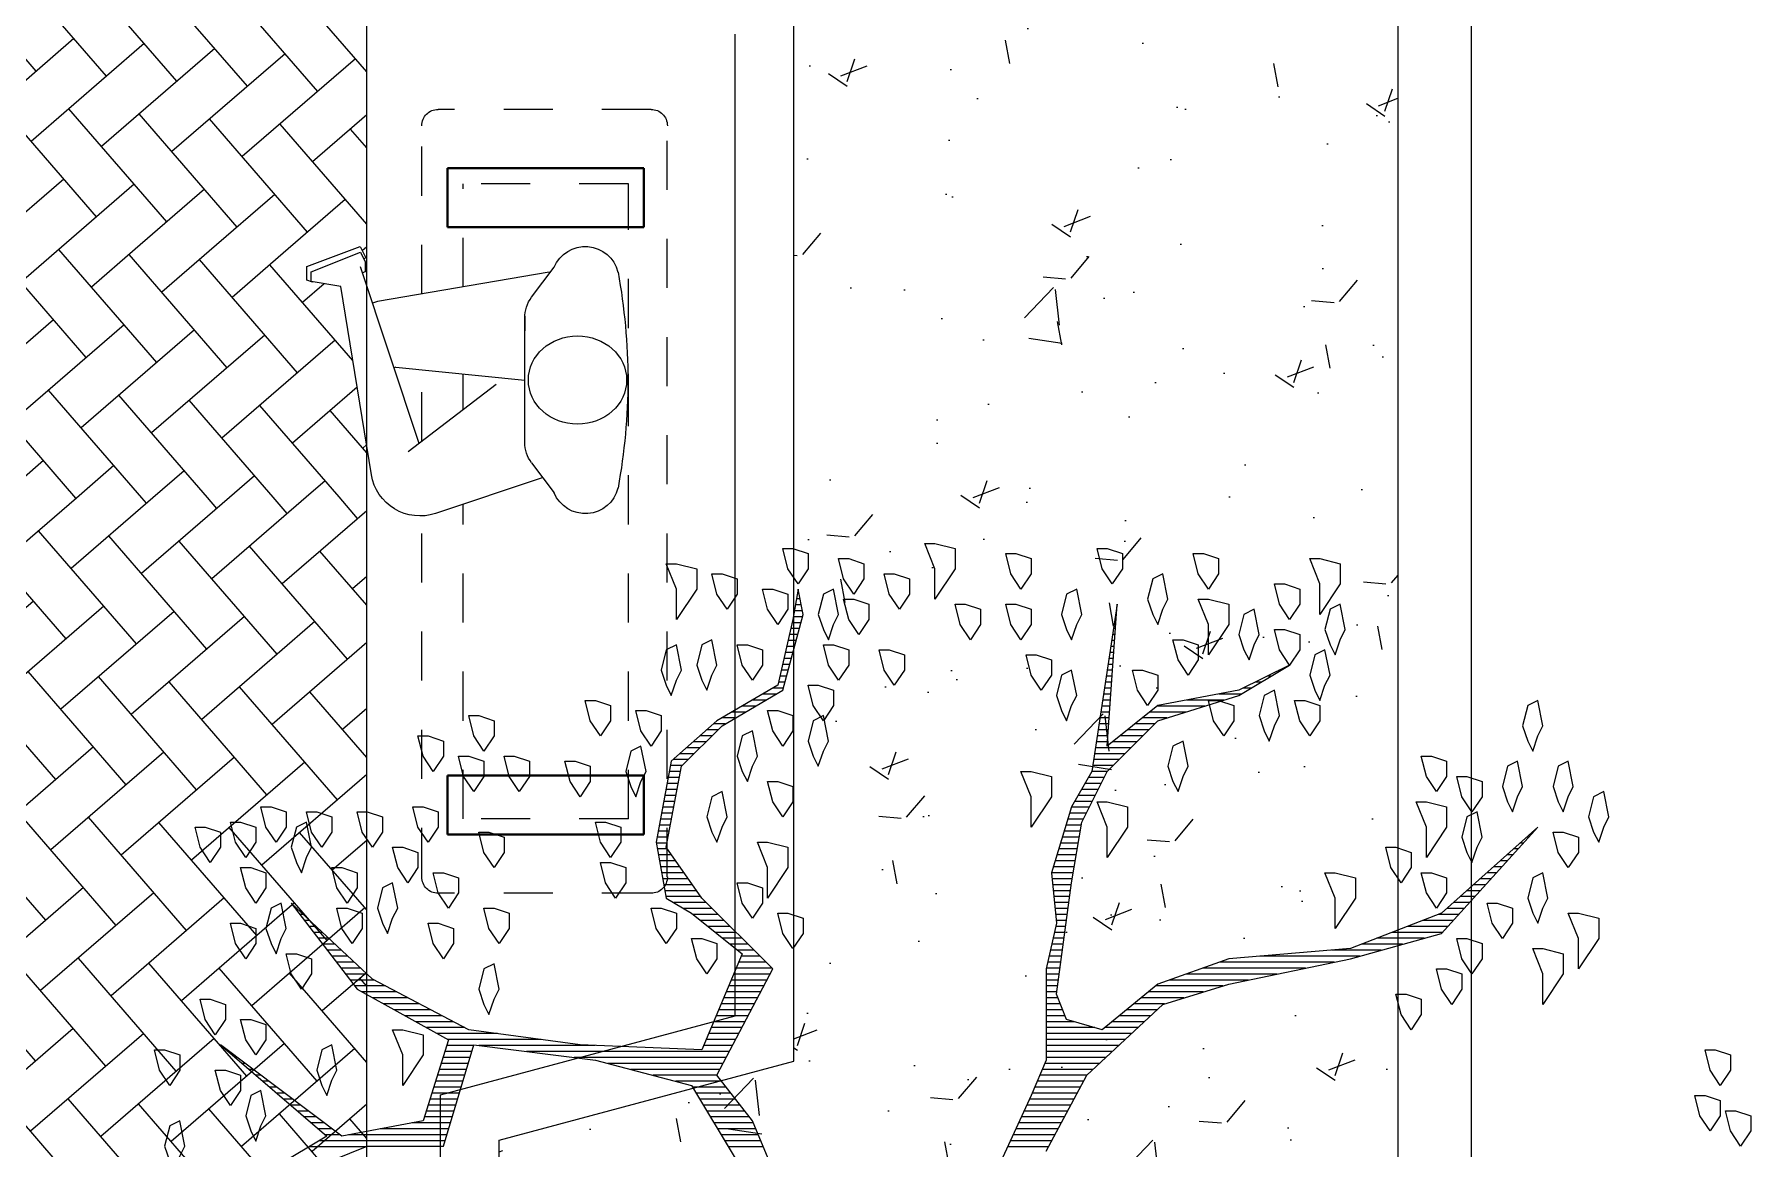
# Model space of a CAD drawing. Header units: metres. Extents: x 12093 to 20303, y 514 to 1412.
# Drawn here: x 19839.433 to 19842.928, y 757.665 to 759.935 of the extents above; entities that cross this region are included whole.
import ezdxf

# ---------------------------------------------------------------- set-up
doc = ezdxf.new("R2010")
doc.units = ezdxf.units.M
doc.linetypes.add('DASHED2', pattern=[9.525, 6.35, -3.175])
doc.layers.get('0').update_dxf_attribs({"lineweight": 13})
for name, color, linetype, lineweight in [('0-JARDI', 72, 'Continuous', 13), ('ARBOLES', 52, 'Continuous', 13), ('grass', 64, 'Continuous', 13), ('JARDINERA', 132, 'Continuous', 40), ('MANZANAS-ORIGINALES', 147, 'Continuous', 9), ('piso verma', 25, 'Continuous', 20), ('text.-piso', 35, 'Continuous', 5)]:
    doc.layers.add(name, color=color, linetype=linetype, lineweight=lineweight)
doc.layers.add('2', color=2, linetype='Continuous')
doc.layers.add('Proyecciones', color=52, linetype='DASHED2')

# ---------------------------------------------------------------- blocks, each defined once
blk = doc.blocks.new('ELLIPSE')
blk.add_circle((0.5, 0.5), 0.5)
blk = doc.blocks.new('ytytyu')
at = {"layer": '2'}
for p, q in [((19839.3505, 759.4545), (19839.3392, 759.4316)), ((19839.3501, 759.443), (19839.3401, 759.423)), ((19839.4501, 759.403), (19839.3501, 759.443)), ((19839.4592, 759.4135), (19839.3505, 759.4545)), ((19839.0015, 759.3509), (19838.9555, 759.4123)), ((19838.9655, 759.4023), (19839.3155, 759.3423)), ((19839.2301, 759.053), (19839.3501, 759.413)), ((19839.3392, 759.4316), (19839.3433, 759.4295)), ((19839.3401, 759.423), (19839.3401, 759.403)), ((19839.3401, 759.403), (19839.3461, 759.401)), ((19839.4501, 759.383), (19839.4501, 759.403)), ((19839.4592, 759.3858), (19839.4592, 759.4135)), ((19839.3276, 758.9894), (19839.3901, 759.373)), ((19839.3901, 759.373), (19839.4501, 759.383)), ((19839.4479, 759.3814), (19839.4477, 759.3826)), ((19839.4479, 759.3814), (19839.4592, 759.3858)), ((19839.3155, 759.3423), (19839.3254, 759.339)), ((19839.0155, 759.3123), (19839.0155, 759.2823)), ((19839.0155, 759.0823), (19839.0155, 759.3089)), ((19839.2781, 759.2085), (19839.0155, 759.1823)), ((19839.2781, 759.2085), (19839.2815, 759.2074)), ((19839.0739, 759.1734), (19839.2525, 759.0363)), ((19839.0155, 759.0523), (19839.0155, 759.0823)), ((19839.0015, 759.0136), (19838.9555, 758.9523)), ((19838.9801, 758.983), (19839.1973, 758.9106))]:
    blk.add_line(p, q, dxfattribs=at)
for centre, radius, start, end in [((19838.8922, 759.3856), 0.0687, 22.8337, 165.9638), ((19840.0255, 759.1823), 1.22, 169.6111, 190.3889), ((19838.9455, 759.3089), 0.07, 0, 36.8699), ((19838.9455, 759.0556), 0.07, 323.1301, 0), ((19839.2289, 759.0054), 0.1, 251.5651, 350.7539), ((19838.8922, 758.9789), 0.0687, 194.0362, 337.1663)]:
    blk.add_arc(centre, radius, start, end, dxfattribs=at)
at = {"layer": 'JARDINERA', "ltscale": 0.01}
for p, q in [((19838.7726, 759.6138), (19839.1726, 759.6138)), ((19838.7726, 759.4938), (19838.7726, 759.6138)), ((19839.1726, 759.4938), (19839.1726, 759.6138)), ((19838.7726, 759.4938), (19839.1726, 759.4938)), ((19838.7726, 758.3766), (19838.7726, 758.2566)), ((19838.7726, 758.3766), (19839.1726, 758.3766)), ((19839.1726, 758.3766), (19839.1726, 758.2566)), ((19838.7726, 758.2566), (19839.1726, 758.2566))]:
    blk.add_line(p, q, dxfattribs=at)
at = {"layer": 'Proyecciones', "ltscale": 0.006}
for p, q in [((19838.7583, 759.7338), (19839.1918, 759.7338)), ((19838.7251, 758.1699), (19838.7251, 759.7005)), ((19839.2251, 759.3578), (19839.2251, 759.7005)), ((19838.8043, 758.2882), (19838.8043, 759.5821)), ((19839.141, 759.3722), (19839.141, 759.5821)), ((19838.8043, 759.1219), (19838.8043, 759.1948)), ((19839.141, 759.1219), (19839.141, 759.1948)), ((19839.2251, 759.0574), (19839.2251, 759.2032)), ((19838.8043, 758.2882), (19838.8043, 758.9293)), ((19839.141, 758.2882), (19839.141, 758.9293)), ((19839.2251, 758.1699), (19839.2251, 758.9055)), ((19838.7583, 758.1366), (19839.1918, 758.1366))]:
    blk.add_line(p, q, dxfattribs=at)
at = {"layer": 'Proyecciones', "ltscale": 0.005}
for p, q in [((19838.8043, 759.5821), (19839.141, 759.5821)), ((19838.8043, 758.2882), (19839.141, 758.2882))]:
    blk.add_line(p, q, dxfattribs=at)
for centre, start, end in [((19838.7583, 759.7005), 90, 180), ((19839.1918, 759.7005), 0, 90), ((19838.7583, 758.1699), 180, 270), ((19839.1918, 758.1699), 270, 0), ((19838.7583, 758.1699), 264.6442, 270)]:
    blk.add_arc(centre, 0.0333, start, end, dxfattribs=at)
at = {"layer": '2', "xscale": 0.180000000000291, "yscale": -0.2000000000000455, "zscale": 0.180000000000291, "rotation": 90}
blk.add_blockref('ELLIPSE', (19838.808, 759.0923), dxfattribs=at)
blk = doc.blocks.new('*X7')
at = {"color": 0}
for p, q in [((17.5874, 16.16), (17.6581, 16.16)), ((17.5928, 16.17), (17.6627, 16.17)), ((17.5981, 16.18), (17.6673, 16.18)), ((18.0772, 16.18), (18.1356, 16.18)), ((18.0814, 16.17), (18.1416, 16.17)), ((18.0856, 16.16), (18.1476, 16.16)), ((18.6084, 16.16), (18.7734, 16.16)), ((18.6114, 16.17), (18.823, 16.17)), ((18.7441, 16.18), (18.8396, 16.18)), ((18.7869, 16.16), (18.812, 16.16)), ((17.5768, 16.14), (17.6489, 16.14)), ((17.5821, 16.15), (17.6535, 16.15)), ((18.0897, 16.15), (18.1536, 16.15)), ((18.0939, 16.14), (18.1596, 16.14)), ((18.6024, 16.14), (18.6667, 16.14)), ((18.6054, 16.15), (18.7201, 16.15)), ((18.8002, 16.15), (18.8237, 16.15)), ((18.8135, 16.14), (18.8354, 16.14)), ((17.5608, 16.11), (17.635, 16.11)), ((17.5661, 16.12), (17.6396, 16.12)), ((17.5714, 16.13), (17.6443, 16.13)), ((18.1004, 16.13), (18.1656, 16.13)), ((18.1082, 16.12), (18.1716, 16.12)), ((18.116, 16.11), (18.1776, 16.11)), ((18.5934, 16.11), (18.6398, 16.11)), ((18.5964, 16.12), (18.6429, 16.12)), ((18.5994, 16.13), (18.6461, 16.13)), ((18.8269, 16.13), (18.847, 16.13)), ((18.8402, 16.12), (18.8587, 16.12)), ((18.8535, 16.11), (18.8704, 16.11)), ((17.5448, 16.08), (17.6216, 16.08)), ((17.5501, 16.09), (17.6259, 16.09)), ((17.5554, 16.1), (17.6304, 16.1)), ((18.1237, 16.1), (18.1836, 16.1)), ((18.1315, 16.09), (18.1896, 16.09)), ((18.1393, 16.08), (18.1956, 16.08)), ((18.5844, 16.08), (18.6304, 16.08)), ((18.5874, 16.09), (18.6336, 16.09)), ((18.5904, 16.1), (18.6367, 16.1)), ((18.8669, 16.1), (18.882, 16.1)), ((18.8802, 16.09), (18.8937, 16.09)), ((18.8935, 16.08), (18.9054, 16.08)), ((17.5234, 16.05), (17.6088, 16.05)), ((17.5341, 16.06), (17.6131, 16.06)), ((17.5394, 16.07), (17.6174, 16.07)), ((18.1471, 16.07), (18.2239, 16.07)), ((18.1497, 16.05), (18.2999, 16.05)), ((18.1549, 16.06), (18.2619, 16.06)), ((18.5754, 16.05), (18.6211, 16.05)), ((18.5784, 16.06), (18.6242, 16.06)), ((18.5814, 16.07), (18.6273, 16.07)), ((18.9069, 16.07), (18.917, 16.07)), ((18.9202, 16.06), (18.9287, 16.06)), ((18.9335, 16.05), (18.9404, 16.05)), ((17.4913, 16.02), (17.6021, 16.02)), ((17.502, 16.03), (17.6021, 16.03)), ((17.5127, 16.04), (17.6045, 16.04)), ((18.1339, 16.02), (18.4746, 16.02)), ((18.1392, 16.03), (18.3946, 16.03)), ((18.1444, 16.04), (18.3379, 16.04)), ((18.5664, 16.02), (18.6117, 16.02)), ((18.5694, 16.03), (18.6148, 16.03)), ((18.5724, 16.04), (18.6179, 16.04)), ((18.9469, 16.04), (18.952, 16.04)), ((18.9602, 16.03), (18.9637, 16.03)), ((18.9735, 16.02), (18.9754, 16.02)), ((17.4591, 15.99), (17.6021, 15.99)), ((17.4698, 16), (17.6021, 16)), ((17.4806, 16.01), (17.6021, 16.01)), ((18.1182, 15.99), (18.1688, 15.99)), ((18.1235, 16), (18.173, 16)), ((18.1287, 16.01), (18.1773, 16.01)), ((18.3591, 16.01), (18.5546, 16.01)), ((18.4501, 16), (18.6064, 16)), ((18.5234, 15.99), (18.6244, 15.99)), ((18.5634, 16.01), (18.6086, 16.01)), ((18.9869, 16.01), (18.987, 16.01)), ((17.427, 15.96), (17.4799, 15.96)), ((17.4377, 15.97), (17.4922, 15.97)), ((17.4484, 15.98), (17.5044, 15.98)), ((17.5206, 15.98), (17.6021, 15.98)), ((17.5556, 15.97), (17.6021, 15.97)), ((17.5707, 15.96), (17.6021, 15.96)), ((18.1025, 15.96), (18.1562, 15.96)), ((18.1077, 15.97), (18.1604, 15.97)), ((18.113, 15.98), (18.1646, 15.98)), ((18.5781, 15.98), (18.6424, 15.98)), ((18.5971, 15.97), (18.6604, 15.97)), ((18.6161, 15.96), (18.6784, 15.96)), ((17.3711, 15.93), (17.4433, 15.93)), ((17.4036, 15.94), (17.4555, 15.94)), ((17.4163, 15.95), (17.4677, 15.95)), ((17.5747, 15.95), (17.6021, 15.95)), ((17.5787, 15.94), (17.6021, 15.94)), ((17.5827, 15.93), (17.6021, 15.93)), ((18.0868, 15.93), (18.1436, 15.93)), ((18.092, 15.94), (18.1478, 15.94)), ((18.0973, 15.95), (18.152, 15.95)), ((18.6351, 15.95), (18.6964, 15.95)), ((18.6541, 15.94), (18.7144, 15.94)), ((18.6731, 15.93), (18.7324, 15.93)), ((17.2629, 15.9), (17.3957, 15.9)), ((17.3061, 15.91), (17.4188, 15.91)), ((17.3386, 15.92), (17.431, 15.92)), ((17.5819, 15.9), (17.6021, 15.9)), ((17.5832, 15.91), (17.6021, 15.91)), ((17.5846, 15.92), (17.6021, 15.92)), ((18.0711, 15.9), (18.1309, 15.9)), ((18.0763, 15.91), (18.1351, 15.91)), ((18.0816, 15.92), (18.1394, 15.92)), ((18.6921, 15.92), (18.7504, 15.92)), ((18.7111, 15.91), (18.7628, 15.91)), ((18.7301, 15.9), (18.7704, 15.9)), ((17.1669, 15.88), (17.3397, 15.88)), ((17.2149, 15.89), (17.3677, 15.89)), ((17.5791, 15.88), (17.6018, 15.88)), ((17.5805, 15.89), (17.6021, 15.89)), ((18.0627, 15.88), (18.1225, 15.88)), ((18.0658, 15.89), (18.1267, 15.89)), ((18.7421, 15.89), (18.7781, 15.89)), ((18.7528, 15.88), (18.7857, 15.88)), ((17.0401, 15.85), (17.1235, 15.85)), ((17.0761, 15.86), (17.2435, 15.86)), ((17.1189, 15.87), (17.3117, 15.87)), ((17.575, 15.85), (17.5951, 15.85)), ((17.5764, 15.86), (17.5974, 15.86)), ((17.5778, 15.87), (17.5996, 15.87)), ((18.0727, 15.87), (18.1183, 15.87)), ((18.0827, 15.86), (18.1141, 15.86)), ((18.0927, 15.85), (18.1197, 15.85)), ((18.7634, 15.87), (18.7934, 15.87)), ((18.7741, 15.86), (18.801, 15.86)), ((18.7848, 15.85), (18.8087, 15.85)), ((16.9371, 15.82), (17.0215, 15.82)), ((16.9681, 15.83), (17.0472, 15.83)), ((17.0041, 15.84), (17.0729, 15.84)), ((17.5709, 15.82), (17.5885, 15.82)), ((17.5723, 15.83), (17.5907, 15.83)), ((17.5737, 15.84), (17.5929, 15.84)), ((18.1027, 15.84), (18.1322, 15.84)), ((18.1127, 15.83), (18.1447, 15.83)), ((18.1227, 15.82), (18.1572, 15.82)), ((18.7954, 15.84), (18.8163, 15.84)), ((18.8061, 15.83), (18.824, 15.83)), ((18.8168, 15.82), (18.8316, 15.82)), ((16.91, 15.79), (16.9444, 15.79)), ((16.919, 15.8), (16.9701, 15.8)), ((16.9281, 15.81), (16.9958, 15.81)), ((17.5669, 15.79), (17.5866, 15.79)), ((17.5682, 15.8), (17.5856, 15.8)), ((17.5696, 15.81), (17.5863, 15.81)), ((18.1327, 15.81), (18.1697, 15.81)), ((18.1427, 15.8), (18.1822, 15.8)), ((18.1527, 15.79), (18.1947, 15.79)), ((18.8274, 15.81), (18.8393, 15.81)), ((18.8381, 15.8), (18.8469, 15.8)), ((18.8488, 15.79), (18.8545, 15.79)), ((16.8829, 15.76), (16.9077, 15.76)), ((16.8919, 15.77), (16.9189, 15.77)), ((16.9009, 15.78), (16.9301, 15.78)), ((17.5628, 15.76), (17.5896, 15.76)), ((17.5641, 15.77), (17.5886, 15.77)), ((17.5655, 15.78), (17.5876, 15.78)), ((18.1627, 15.78), (18.2105, 15.78)), ((18.1727, 15.77), (18.2271, 15.77)), ((18.182, 15.76), (18.2403, 15.76)), ((18.8594, 15.78), (18.8622, 15.78)), ((16.8557, 15.73), (16.8742, 15.73)), ((16.8648, 15.74), (16.8853, 15.74)), ((16.8738, 15.75), (16.8965, 15.75)), ((17.5585, 15.73), (17.5926, 15.73)), ((17.56, 15.74), (17.5916, 15.74)), ((17.5614, 15.75), (17.5906, 15.75)), ((18.189, 15.75), (18.2422, 15.75)), ((18.196, 15.74), (18.244, 15.74)), ((18.203, 15.73), (18.2458, 15.73)), ((16.8286, 15.7), (16.8406, 15.7)), ((16.8376, 15.71), (16.8518, 15.71)), ((16.8467, 15.72), (16.863, 15.72)), ((17.5535, 15.7), (17.5875, 15.7)), ((17.5551, 15.71), (17.5906, 15.71)), ((17.5568, 15.72), (17.5936, 15.72)), ((18.21, 15.72), (18.2476, 15.72)), ((18.217, 15.71), (18.2494, 15.71)), ((18.224, 15.7), (18.2512, 15.7)), ((16.8014, 15.67), (16.8071, 15.67)), ((16.8105, 15.68), (16.8183, 15.68)), ((16.8195, 15.69), (16.8295, 15.69)), ((17.5485, 15.67), (17.5783, 15.67)), ((17.5501, 15.68), (17.5814, 15.68)), ((17.5518, 15.69), (17.5844, 15.69)), ((18.231, 15.69), (18.2531, 15.69)), ((18.238, 15.68), (18.2549, 15.68)), ((18.2385, 15.67), (18.2567, 15.67)), ((16.7833, 15.65), (16.7848, 15.65)), ((16.7924, 15.66), (16.7959, 15.66)), ((17.5451, 15.65), (17.5721, 15.65)), ((17.5468, 15.66), (17.5752, 15.66)), ((18.2348, 15.65), (18.2534, 15.65)), ((18.2367, 15.66), (18.2553, 15.66)), ((17.5352, 15.62), (17.5629, 15.62)), ((17.5402, 15.63), (17.566, 15.63)), ((17.5435, 15.64), (17.5691, 15.64)), ((18.2292, 15.62), (18.2478, 15.62)), ((18.231, 15.63), (18.2497, 15.63)), ((18.2329, 15.64), (18.2515, 15.64)), ((17.5202, 15.59), (17.5486, 15.59)), ((17.5252, 15.6), (17.5543, 15.6)), ((17.5302, 15.61), (17.5598, 15.61)), ((18.2235, 15.59), (18.2422, 15.59)), ((18.2254, 15.6), (18.244, 15.6)), ((18.2273, 15.61), (18.2459, 15.61)), ((17.5052, 15.56), (17.5315, 15.56)), ((17.5102, 15.57), (17.5372, 15.57)), ((17.5152, 15.58), (17.5429, 15.58)), ((18.2179, 15.56), (18.2365, 15.56)), ((18.2198, 15.57), (18.2384, 15.57)), ((18.2217, 15.58), (18.2403, 15.58)), ((17.4803, 15.53), (17.5226, 15.53)), ((17.4903, 15.54), (17.5241, 15.54)), ((17.5002, 15.55), (17.5257, 15.55)), ((18.2032, 15.53), (18.2284, 15.53)), ((18.2132, 15.54), (18.2328, 15.54)), ((18.216, 15.55), (18.2347, 15.55)), ((17.4503, 15.5), (17.4911, 15.5)), ((17.4603, 15.51), (17.5196, 15.51)), ((17.4703, 15.52), (17.5211, 15.52)), ((17.4996, 15.5), (17.5181, 15.5)), ((18.1732, 15.5), (18.1946, 15.5)), ((18.1832, 15.51), (18.2059, 15.51)), ((18.1932, 15.52), (18.2171, 15.52)), ((17.4203, 15.47), (17.4536, 15.47)), ((17.4303, 15.48), (17.4661, 15.48)), ((17.4403, 15.49), (17.4786, 15.49)), ((17.4974, 15.47), (17.5135, 15.47)), ((17.4981, 15.48), (17.515, 15.48)), ((17.4988, 15.49), (17.5165, 15.49)), ((18.1409, 15.47), (18.1609, 15.47)), ((18.1532, 15.48), (18.1721, 15.48)), ((18.1632, 15.49), (18.1834, 15.49)), ((17.336, 15.44), (17.4161, 15.44)), ((17.368, 15.45), (17.4286, 15.45)), ((17.4, 15.46), (17.4411, 15.46)), ((17.4953, 15.44), (17.509, 15.44)), ((17.496, 15.45), (17.5105, 15.45)), ((17.4967, 15.46), (17.512, 15.46)), ((18.0895, 15.44), (18.1126, 15.44)), ((18.1066, 15.45), (18.1297, 15.45)), ((18.1238, 15.46), (18.1468, 15.46)), ((17.2754, 15.42), (17.3128, 15.42)), ((17.304, 15.43), (17.3661, 15.43)), ((17.4938, 15.42), (17.5059, 15.42)), ((17.4946, 15.43), (17.5074, 15.43)), ((18.0552, 15.42), (18.0783, 15.42)), ((18.0723, 15.43), (18.0954, 15.43)), ((17.2254, 15.39), (17.2317, 15.39)), ((17.242, 15.4), (17.2517, 15.4)), ((17.2587, 15.41), (17.2717, 15.41)), ((17.4917, 15.39), (17.5014, 15.39)), ((17.4924, 15.4), (17.5029, 15.4)), ((17.4931, 15.41), (17.5044, 15.41)), ((18.038, 15.39), (18.0493, 15.39)), ((18.0407, 15.4), (18.0516, 15.4)), ((18.0433, 15.41), (18.0611, 15.41)), ((17.2087, 15.38), (17.2117, 15.38)), ((17.4896, 15.36), (17.4968, 15.36)), ((17.4903, 15.37), (17.4984, 15.37)), ((17.491, 15.38), (17.4999, 15.38)), ((18.03, 15.36), (18.0424, 15.36)), ((18.0327, 15.37), (18.0447, 15.37)), ((18.0353, 15.38), (18.047, 15.38)), ((17.4874, 15.33), (17.4923, 15.33)), ((17.4881, 15.34), (17.4938, 15.34)), ((17.4888, 15.35), (17.4953, 15.35)), ((18.022, 15.33), (18.0355, 15.33)), ((18.0247, 15.34), (18.0378, 15.34)), ((18.0273, 15.35), (18.0401, 15.35)), ((17.4853, 15.3), (17.4877, 15.3)), ((17.486, 15.31), (17.4893, 15.31)), ((17.4867, 15.32), (17.4908, 15.32)), ((18.014, 15.3), (18.0286, 15.3)), ((18.0167, 15.31), (18.0309, 15.31)), ((18.0193, 15.32), (18.0332, 15.32)), ((17.4831, 15.27), (17.4832, 15.27)), ((17.4838, 15.28), (17.4847, 15.28)), ((17.4846, 15.29), (17.4862, 15.29)), ((18.0113, 15.29), (18.0265, 15.29)), ((18.0115, 15.28), (18.0249, 15.28)), ((18.0135, 15.27), (18.0232, 15.27)), ((18.0155, 15.26), (18.0215, 15.26)), ((18.0175, 15.25), (18.0199, 15.25))]:
    blk.add_line(p, q, dxfattribs=at)
blk = doc.blocks.new('ARBUSTO6')
at = {"layer": 'ARBOLES', "color": 7}
for points in [[(-0.1408, -0.3194), (-0.2089, -0.447), (-0.3364, -0.566), (-0.447, -0.6001), (-0.6511, -0.6426), (-0.8041, -0.6851), (-0.9657, -0.8637), (-0.8041, -0.7191), (-0.6511, -0.6596), (-0.447, -0.6426), (-0.3279, -0.6001), (-0.2344, -0.5235), (-0.1748, -0.5405), (-0.1578, -0.583), (-0.1833, -0.7701), (-0.2004, -0.8722), (-0.2429, -0.9572), (-0.3279, -1.0423), (-0.464, -1.0848), (-0.549, -1.1358), (-0.464, -1.0933), (-0.3279, -1.0678), (-0.2429, -0.9997), (-0.2599, -1.2379), (-0.2174, -0.9572), (-0.1833, -0.8977), (-0.1493, -0.7871), (-0.1578, -0.7021), (-0.1408, -0.6256), (-0.1408, -0.5405), (-0.1408, -0.4725), (-0.1153, -0.413), (-0.0643, -0.3024)], [(0.2674, -0.1663), (0.3524, -0.3704), (0.4119, -0.447), (0.3184, -0.6256), (0.4374, -0.7446), (0.497, -0.8297), (0.4715, -0.9657), (0.4034, -1.0338), (0.3014, -1.0933), (0.2674, -1.2209), (0.2759, -1.2634), (0.2844, -1.2123), (0.3099, -1.1018), (0.4119, -1.0423), (0.4885, -0.9742), (0.514, -0.8382), (0.497, -0.7446), (0.4544, -0.7191), (0.3694, -0.6511), (0.4374, -0.4895), (0.6415, -0.498), (0.8286, -0.5235), (0.9902, -0.6086), (1.1263, -0.7361), (1.0157, -0.5915), (0.8626, -0.5065), (0.9052, -0.3704), (1.0412, -0.3449), (1.2453, -0.498), (1.0667, -0.3449), (1.1518, -0.2939)], [(1.0837, -0.2939), (0.9987, -0.3279), (0.8711, -0.3279), (0.8201, -0.498), (0.616, -0.4725), (0.4544, -0.43), (0.3779, -0.3024)]]:
    blk.add_lwpolyline(points, dxfattribs=at)
at = {"layer": 'ARBOLES'}
for points in [[(1.3133, -0.3109), (1.3048, -0.3279), (1.3133, -0.3704), (1.3304, -0.3619), (1.3389, -0.3279), (1.3304, -0.3024), (1.3218, -0.2854)], [(-1.2974, -0.3875), (-1.3229, -0.3789), (-1.3229, -0.3534), (-1.3059, -0.3279), (-1.2889, -0.3534), (-1.2804, -0.3875)], [(1.1773, -0.3619), (1.1688, -0.3789), (1.1773, -0.4215), (1.1943, -0.413), (1.2028, -0.3789), (1.1943, -0.3534), (1.1858, -0.3364)], [(-1.2463, -0.413), (-1.2718, -0.4045), (-1.2718, -0.3789), (-1.2548, -0.3534), (-1.2378, -0.3789), (-1.2293, -0.413)], [(1.2368, -0.4555), (1.2113, -0.447), (1.2113, -0.4215), (1.2283, -0.396), (1.2453, -0.4215), (1.2538, -0.4555)], [(-1.2633, -0.4895), (-1.2889, -0.481), (-1.2889, -0.4555), (-1.2718, -0.43), (-1.2548, -0.4555), (-1.2463, -0.4895)], [(0.9392, -0.5235), (0.9052, -0.515), (0.9052, -0.481), (0.9392, -0.43), (0.9392, -0.481), (0.9562, -0.5235)], [(1.0582, -0.4385), (1.0497, -0.4555), (1.0582, -0.498), (1.0752, -0.4895), (1.0837, -0.4555), (1.0752, -0.43), (1.0667, -0.413)], [(1.3389, -0.4895), (1.3133, -0.481), (1.3133, -0.4555), (1.3304, -0.43), (1.3474, -0.4555), (1.3559, -0.4895)], [(1.1943, -0.5405), (1.1688, -0.532), (1.1688, -0.5065), (1.1858, -0.481), (1.2028, -0.5065), (1.2113, -0.5405)], [(1.2623, -0.5745), (1.2368, -0.566), (1.2368, -0.5405), (1.2538, -0.515), (1.2708, -0.5405), (1.2793, -0.5745)], [(-0.7446, -0.583), (-0.7701, -0.5745), (-0.7701, -0.549), (-0.7531, -0.5235), (-0.7361, -0.549), (-0.7276, -0.583)], [(-0.9742, -0.6596), (-1.0082, -0.6511), (-1.0082, -0.6171), (-0.9742, -0.566), (-0.9742, -0.6171), (-0.9572, -0.6596)], [(-0.8126, -0.6256), (-0.8381, -0.6171), (-0.8381, -0.5915), (-0.8211, -0.566), (-0.8041, -0.5915), (-0.7956, -0.6256)], [(0.7861, -0.5745), (0.7776, -0.5915), (0.7861, -0.6341), (0.8031, -0.6256), (0.8116, -0.5915), (0.8031, -0.566), (0.7946, -0.549)], [(1.1178, -0.6511), (1.0922, -0.6426), (1.0922, -0.6171), (1.1092, -0.5915), (1.1263, -0.6171), (1.1348, -0.6511)], [(-1.0337, -0.7191), (-1.0678, -0.7106), (-1.0678, -0.6766), (-1.0337, -0.6256), (-1.0337, -0.6766), (-1.0167, -0.7191)], [(-0.8467, -0.6766), (-0.8722, -0.6681), (-0.8722, -0.6426), (-0.8552, -0.6171), (-0.8381, -0.6426), (-0.8296, -0.6766)], [(0.4374, -0.6766), (0.4119, -0.6681), (0.4119, -0.6426), (0.4289, -0.6171), (0.4459, -0.6426), (0.4544, -0.6766)], [(0.2929, -0.7191), (0.2674, -0.7106), (0.2674, -0.6851), (0.2844, -0.6596), (0.3014, -0.6851), (0.3099, -0.7191)], [(0.8796, -0.7021), (0.8541, -0.6936), (0.8541, -0.6681), (0.8711, -0.6426), (0.8881, -0.6681), (0.8967, -0.7021)], [(1.1433, -0.6766), (1.1348, -0.6936), (1.1433, -0.7361), (1.1603, -0.7276), (1.1688, -0.6936), (1.1603, -0.6681), (1.1518, -0.6511)], [(1.2113, -0.7021), (1.1858, -0.6936), (1.1858, -0.6681), (1.2028, -0.6426), (1.2198, -0.6681), (1.2283, -0.7021)], [(-0.8977, -0.7361), (-0.9232, -0.7276), (-0.9232, -0.7021), (-0.9062, -0.6766), (-0.8892, -0.7021), (-0.8807, -0.7361)], [(0.5055, -0.7276), (0.48, -0.7191), (0.48, -0.6936), (0.497, -0.6681), (0.514, -0.6936), (0.5225, -0.7276)], [(0.7861, -0.7276), (0.7606, -0.7191), (0.7606, -0.6936), (0.7776, -0.6681), (0.7946, -0.6936), (0.8031, -0.7276)], [(0.9562, -0.7106), (0.9477, -0.7276), (0.9562, -0.7701), (0.9732, -0.7616), (0.9817, -0.7276), (0.9732, -0.7021), (0.9647, -0.6851)], [(1.0327, -0.7276), (1.0072, -0.7191), (1.0072, -0.6936), (1.0242, -0.6681), (1.0412, -0.6936), (1.0497, -0.7276)], [(-0.9742, -0.7276), (-0.9827, -0.7446), (-0.9742, -0.7871), (-0.9572, -0.7786), (-0.9487, -0.7446), (-0.9572, -0.7191), (-0.9657, -0.7021)], [(-0.6256, -0.7871), (-0.6596, -0.7786), (-0.6596, -0.7446), (-0.6256, -0.6936), (-0.6256, -0.7446), (-0.6085, -0.7871)], [(0.3609, -0.7701), (0.3354, -0.7616), (0.3354, -0.7361), (0.3524, -0.7106), (0.3694, -0.7361), (0.3779, -0.7701)], [(-0.7871, -0.7871), (-0.8126, -0.7786), (-0.8126, -0.7531), (-0.7956, -0.7276), (-0.7786, -0.7531), (-0.7701, -0.7871)], [(0.3269, -0.8382), (0.2929, -0.8297), (0.2929, -0.7956), (0.3269, -0.7446), (0.3269, -0.7956), (0.3439, -0.8382)], [(0.5905, -0.8042), (0.565, -0.7956), (0.565, -0.7701), (0.582, -0.7446), (0.599, -0.7701), (0.6075, -0.8042)], [(0.8711, -0.7871), (0.8456, -0.7786), (0.8456, -0.7531), (0.8626, -0.7276), (0.8796, -0.7531), (0.8881, -0.7871)], [(1.0412, -0.7956), (1.0157, -0.7871), (1.0157, -0.7616), (1.0327, -0.7361), (1.0497, -0.7616), (1.0582, -0.7956)], [(1.1943, -0.7956), (1.1688, -0.7871), (1.1688, -0.7616), (1.1858, -0.7361), (1.2028, -0.7616), (1.2113, -0.7956)], [(-0.7276, -0.8297), (-0.7531, -0.8212), (-0.7531, -0.7956), (-0.7361, -0.7701), (-0.7191, -0.7956), (-0.7106, -0.8297)], [(0.9392, -0.8297), (0.9137, -0.8212), (0.9137, -0.7956), (0.9307, -0.7701), (0.9477, -0.7956), (0.9562, -0.8297)], [(-1.0082, -0.8552), (-1.0337, -0.8467), (-1.0337, -0.8212), (-1.0167, -0.7956), (-0.9997, -0.8212), (-0.9912, -0.8552)], [(-0.8637, -0.8297), (-0.8722, -0.8467), (-0.8637, -0.8892), (-0.8467, -0.8807), (-0.8381, -0.8467), (-0.8467, -0.8212), (-0.8552, -0.8042)], [(0.7946, -0.8552), (0.7691, -0.8467), (0.7691, -0.8212), (0.7861, -0.7956), (0.8031, -0.8212), (0.8116, -0.8552)], [(1.1007, -0.8127), (1.0922, -0.8297), (1.1007, -0.8722), (1.1178, -0.8637), (1.1263, -0.8297), (1.1178, -0.8042), (1.1092, -0.7871)], [(1.2708, -0.8637), (1.2453, -0.8552), (1.2453, -0.8297), (1.2623, -0.8042), (1.2793, -0.8297), (1.2878, -0.8637)], [(-0.7786, -0.9062), (-0.8126, -0.8977), (-0.8126, -0.8637), (-0.7786, -0.8127), (-0.7786, -0.8637), (-0.7616, -0.9062)], [(-0.2429, -0.9062), (-0.2769, -0.8977), (-0.2769, -0.8637), (-0.2429, -0.8127), (-0.2429, -0.8637), (-0.2259, -0.9062)], [(0.599, -0.8722), (0.5735, -0.8637), (0.5735, -0.8382), (0.5905, -0.8127), (0.6075, -0.8382), (0.616, -0.8722)], [(0.9987, -0.8892), (0.9732, -0.8807), (0.9732, -0.8552), (0.9902, -0.8297), (1.0072, -0.8552), (1.0157, -0.8892)], [(1.0837, -0.8892), (1.0582, -0.8807), (1.0582, -0.8552), (1.0752, -0.8297), (1.0922, -0.8552), (1.1007, -0.8892)], [(1.2113, -0.8722), (1.1858, -0.8637), (1.1858, -0.8382), (1.2028, -0.8127), (1.2198, -0.8382), (1.2283, -0.8722)], [(-1.0763, -0.8637), (-1.0848, -0.8807), (-1.0763, -0.9232), (-1.0593, -0.9147), (-1.0507, -0.8807), (-1.0593, -0.8552), (-1.0678, -0.8382)], [(-0.1153, -0.9572), (-0.1493, -0.9487), (-0.1493, -0.9147), (-0.1153, -0.8637), (-0.1153, -0.9147), (-0.0983, -0.9572)], [(0.4034, -0.8637), (0.3949, -0.8807), (0.4034, -0.9232), (0.4204, -0.9147), (0.4289, -0.8807), (0.4204, -0.8552), (0.4119, -0.8382)], [(0.9052, -0.8977), (0.8796, -0.8892), (0.8796, -0.8637), (0.8967, -0.8382), (0.9137, -0.8637), (0.9222, -0.8977)], [(1.1603, -0.8977), (1.1348, -0.8892), (1.1348, -0.8637), (1.1518, -0.8382), (1.1688, -0.8637), (1.1773, -0.8977)], [(-1.0167, -0.9147), (-1.0252, -0.9317), (-1.0167, -0.9742), (-0.9997, -0.9657), (-0.9912, -0.9317), (-0.9997, -0.9062), (-1.0082, -0.8892)], [(-0.9317, -0.9147), (-0.9402, -0.9317), (-0.9317, -0.9742), (-0.9147, -0.9657), (-0.9062, -0.9317), (-0.9147, -0.9062), (-0.9232, -0.8892)], [(-0.8467, -0.9487), (-0.8722, -0.9402), (-0.8722, -0.9147), (-0.8552, -0.8892), (-0.8381, -0.9147), (-0.8296, -0.9487)], [(0.3099, -0.9402), (0.2844, -0.9317), (0.2844, -0.9062), (0.3014, -0.8807), (0.3184, -0.9062), (0.3269, -0.9402)], [(0.5395, -0.9402), (0.531, -0.9572), (0.5395, -0.9997), (0.5565, -0.9912), (0.565, -0.9572), (0.5565, -0.9317), (0.548, -0.9147)], [(0.65, -0.9742), (0.6245, -0.9657), (0.6245, -0.9402), (0.6415, -0.9147), (0.6585, -0.9402), (0.667, -0.9742)], [(-0.7871, -0.9827), (-0.8126, -0.9742), (-0.8126, -0.9487), (-0.7956, -0.9232), (-0.7786, -0.9487), (-0.7701, -0.9827)], [(-0.3704, -0.9487), (-0.3789, -0.9657), (-0.3704, -1.0082), (-0.3534, -0.9997), (-0.3449, -0.9657), (-0.3534, -0.9402), (-0.3619, -0.9232)], [(0.3524, -0.9657), (0.3439, -0.9827), (0.3524, -1.0253), (0.3694, -1.0168), (0.3779, -0.9827), (0.3694, -0.9572), (0.3609, -0.9402)], [(0.7521, -0.9827), (0.7266, -0.9742), (0.7266, -0.9487), (0.7436, -0.9232), (0.7606, -0.9487), (0.7691, -0.9827)], [(0.8286, -0.9827), (0.8031, -0.9742), (0.8031, -0.9487), (0.8201, -0.9232), (0.8371, -0.9487), (0.8456, -0.9827)], [(0.2333, -0.9912), (0.2248, -1.0082), (0.2333, -1.0508), (0.2504, -1.0423), (0.2589, -1.0082), (0.2504, -0.9827), (0.2418, -0.9657)], [(0.8967, -1.0168), (0.8711, -1.0082), (0.8711, -0.9827), (0.8881, -0.9572), (0.9052, -0.9827), (0.9137, -1.0168)], [(-0.9657, -1.0168), (-0.9742, -1.0338), (-0.9657, -1.0763), (-0.9487, -1.0678), (-0.9402, -1.0338), (-0.9487, -1.0082), (-0.9572, -0.9912)], [(0.3099, -1.0593), (0.2844, -1.0508), (0.2844, -1.0253), (0.3014, -0.9997), (0.3184, -1.0253), (0.3269, -1.0593)], [(0.531, -1.0593), (0.5055, -1.0508), (0.5055, -1.0253), (0.5225, -0.9997), (0.5395, -1.0253), (0.548, -1.0593)], [(0.8116, -1.0508), (0.7861, -1.0423), (0.7861, -1.0168), (0.8031, -0.9912), (0.8201, -1.0168), (0.8286, -1.0508)], [(-0.5745, -1.0763), (-0.6, -1.0678), (-0.6, -1.0423), (-0.583, -1.0168), (-0.566, -1.0423), (-0.5575, -1.0763)], [(-0.5235, -1.0338), (-0.532, -1.0508), (-0.5235, -1.0933), (-0.5065, -1.0848), (-0.498, -1.0508), (-0.5065, -1.0253), (-0.515, -1.0082)], [(-0.43, -1.0763), (-0.4555, -1.0678), (-0.4555, -1.0423), (-0.4385, -1.0168), (-0.4215, -1.0423), (-0.413, -1.0763)], [(0.616, -1.0763), (0.5905, -1.0678), (0.5905, -1.0423), (0.6075, -1.0168), (0.6245, -1.0423), (0.633, -1.0763)], [(-0.1833, -1.0678), (-0.1919, -1.0848), (-0.1833, -1.1273), (-0.1663, -1.1188), (-0.1578, -1.0848), (-0.1663, -1.0593), (-0.1748, -1.0423)], [(0.2418, -1.1018), (0.2163, -1.0933), (0.2163, -1.0678), (0.2333, -1.0423), (0.2504, -1.0678), (0.2589, -1.1018)], [(-0.6085, -1.1018), (-0.617, -1.1188), (-0.6085, -1.1613), (-0.5915, -1.1528), (-0.583, -1.1188), (-0.5915, -1.0933), (-0.6, -1.0763)], [(-0.3024, -1.1273), (-0.3279, -1.1188), (-0.3279, -1.0933), (-0.3109, -1.0678), (-0.2939, -1.0933), (-0.2854, -1.1273)], [(-0.1238, -1.1528), (-0.1493, -1.1443), (-0.1493, -1.1188), (-0.1323, -1.0933), (-0.1153, -1.1188), (-0.1068, -1.1528)], [(0.4204, -1.1188), (0.4119, -1.1358), (0.4204, -1.1783), (0.4374, -1.1698), (0.4459, -1.1358), (0.4374, -1.1103), (0.4289, -1.0933)], [(0.48, -1.1103), (0.4715, -1.1273), (0.48, -1.1698), (0.497, -1.1613), (0.5055, -1.1273), (0.497, -1.1018), (0.4885, -1.0848)], [(-0.3704, -1.1783), (-0.3959, -1.1698), (-0.3959, -1.1443), (-0.3789, -1.1188), (-0.3619, -1.1443), (-0.3534, -1.1783)], [(0.1228, -1.1613), (0.0973, -1.1528), (0.0973, -1.1273), (0.1143, -1.1018), (0.1313, -1.1273), (0.1398, -1.1613)], [(0.2163, -1.1698), (0.1908, -1.1613), (0.1908, -1.1358), (0.2078, -1.1103), (0.2248, -1.1358), (0.2333, -1.1698)], [(0.3609, -1.1698), (0.3354, -1.1613), (0.3354, -1.1358), (0.3524, -1.1103), (0.3694, -1.1358), (0.3779, -1.1698)], [(-0.5405, -1.1953), (-0.566, -1.1868), (-0.566, -1.1613), (-0.549, -1.1358), (-0.532, -1.1613), (-0.5235, -1.1953)], [(-0.4895, -1.1698), (-0.498, -1.1868), (-0.4895, -1.2294), (-0.4725, -1.2209), (-0.464, -1.1868), (-0.4725, -1.1613), (-0.481, -1.1443)], [(-0.6341, -1.1783), (-0.6426, -1.1953), (-0.6341, -1.2379), (-0.617, -1.2294), (-0.6085, -1.1953), (-0.617, -1.1698), (-0.6256, -1.1528)], [(-0.413, -1.2464), (-0.447, -1.2379), (-0.447, -1.2038), (-0.413, -1.1528), (-0.413, -1.2038), (-0.3959, -1.2464)], [(-0.1919, -1.2038), (-0.2004, -1.2209), (-0.1919, -1.2634), (-0.1748, -1.2549), (-0.1663, -1.2209), (-0.1748, -1.1953), (-0.1833, -1.1783)], [(-0.0898, -1.2379), (-0.1153, -1.2294), (-0.1153, -1.2038), (-0.0983, -1.1783), (-0.0813, -1.2038), (-0.0728, -1.2379)], [(-0.0048, -1.2379), (-0.0303, -1.2294), (-0.0303, -1.2038), (-0.0133, -1.1783), (0.0037, -1.2038), (0.0122, -1.2379)], [(0.2163, -1.2038), (0.2078, -1.2209), (0.2163, -1.2634), (0.2333, -1.2549), (0.2418, -1.2209), (0.2333, -1.1953), (0.2248, -1.1783)], [(-0.3364, -1.2294), (-0.3449, -1.2464), (-0.3364, -1.2889), (-0.3194, -1.2804), (-0.3109, -1.2464), (-0.3194, -1.2209), (-0.3279, -1.2038)], [(0.1823, -1.2464), (0.1568, -1.2379), (0.1568, -1.2123), (0.1738, -1.1868), (0.1908, -1.2123), (0.1993, -1.2464)], [(0.3184, -1.2634), (0.2929, -1.2549), (0.2929, -1.2294), (0.3099, -1.2038), (0.3269, -1.2294), (0.3354, -1.2634)], [(-0.6, -1.3144), (-0.6341, -1.3059), (-0.6341, -1.2719), (-0.6, -1.2209), (-0.6, -1.2719), (-0.583, -1.3144)], [(-0.5405, -1.2719), (-0.566, -1.2634), (-0.566, -1.2379), (-0.549, -1.2123), (-0.532, -1.2379), (-0.5235, -1.2719)], [(0.1143, -1.2889), (0.0888, -1.2804), (0.0888, -1.2549), (0.1058, -1.2294), (0.1228, -1.2549), (0.1313, -1.2889)], [(0.4034, -1.2889), (0.3779, -1.2804), (0.3779, -1.2549), (0.3949, -1.2294), (0.4119, -1.2549), (0.4204, -1.2889)], [(0.48, -1.3059), (0.4459, -1.2974), (0.4459, -1.2634), (0.48, -1.2123), (0.48, -1.2634), (0.497, -1.3059)], [(-0.4044, -1.3229), (-0.43, -1.3144), (-0.43, -1.2889), (-0.413, -1.2634), (-0.3959, -1.2889), (-0.3874, -1.3229)], [(-0.0898, -1.3229), (-0.1153, -1.3144), (-0.1153, -1.2889), (-0.0983, -1.2634), (-0.0813, -1.2889), (-0.0728, -1.3229)], [(0.0463, -1.3399), (0.0122, -1.3314), (0.0122, -1.2974), (0.0463, -1.2464), (0.0463, -1.2974), (0.0633, -1.3399)], [(0.1908, -1.3144), (0.1653, -1.3059), (0.1653, -1.2804), (0.1823, -1.2549), (0.1993, -1.2804), (0.2078, -1.3144)], [(-0.2429, -1.3314), (-0.2684, -1.3229), (-0.2684, -1.2974), (-0.2514, -1.2719), (-0.2344, -1.2974), (-0.2259, -1.3314)], [(0.2844, -1.3314), (0.2589, -1.3229), (0.2589, -1.2974), (0.2759, -1.2719), (0.2929, -1.2974), (0.3014, -1.3314)]]:
    blk.add_lwpolyline(points, close=True, dxfattribs=at)
blk.add_blockref('*X7', (-17.7429, -16.5069), dxfattribs=at)
blk = doc.blocks.new('ARBUST13')
at = {"layer": 'ARBOLES'}
blk.add_blockref('ARBUSTO6', (0, 0.025), dxfattribs=at)

msp = doc.modelspace()

# ---------------------------------------------------------------- hatches: boundary and pattern name
at = {"layer": 'grass'}
h = msp.add_hatch(dxfattribs=at)
h.set_pattern_fill('AR-CONC', color=256, scale=0.003, style=0)
h.set_pattern_definition([(50, (0, 0), (0.546554007, -0.047817257), [0.05715, -0.62865]), (355, (0, 0), (-0.105728478, 0.573169929), [0.04572, -0.50292]), (100.451, (0.04555, -0.004), (0.440827505, 0.525350063), [0.04857, -0.53427]), (46.1842, (0, 0.1524), (0.813237123, -0.126126984), [0.085725, -0.942975]), (96.6356, (0.0678, 0.1419), (0.712212703, 0.742276668), [0.072855, -0.801405]), (351.184, (0, 0.1524), (0.712213817, 0.742275354), [0.06858, -0.75438]), (21, (0.0762, 0.1143), (0.45484464, -0.306796556), [0.05715, -0.62865]), (326, (0.0762, 0.1143), (0.185406085, 0.552563898), [0.04572, -0.50292]), (71.4514, (0.1141, 0.08873), (0.640249472, 0.245768573), [0.04857, -0.53427]), (37.5, (0, 0), (0.0092658098, 0.2536651166), [0, -0.496824, 0, -0.51054, 0, -0.504825]), (7.5, (0, 0), (0.2004589875, 0.3005417245), [0, -0.291084, 0, -0.485394, 0, -0.192405]), (327.5, (-0.16993, 0), (0.4067717855, -0.017186232), [0, -0.1905, 0, -0.59436, 0, -0.78867]), (317.5, (-0.24613, 0), (0.444387544, 0.076279473), [0, -0.24765, 0, -0.394716, 0, -0.56007])])
h.paths.add_polyline_path([(19836.5097, 758.9781), (19837.7397, 758.9831), (19837.7397, 760.0273), (19838.3397, 760.188), (19838.3397, 761.9138), (19836.5097, 761.997)])
h.paths.add_polyline_path([(19837.7397, 757.8431), (19837.7397, 758.9831), (19836.5097, 758.9781), (19836.5097, 756.3504), (19838.3397, 756.3504), (19838.3397, 757.6823)])
h.paths.add_polyline_path([(19842.2097, 761.7381), (19840.3797, 761.8212), (19840.3797, 760.188), (19840.9797, 760.0273), (19840.9797, 758.9964), (19842.2097, 759.0015)])
h.paths.add_polyline_path([(19842.2097, 759.0015), (19840.9797, 758.9964), (19840.9797, 757.8431), (19840.3797, 757.6823), (19840.3797, 756.3504), (19842.2097, 756.3504)])
at = {"layer": 'text.-piso', "ltscale": 5}
h = msp.add_hatch(dxfattribs=at)
h.set_pattern_fill('AR-HBONE', color=256, scale=0.001, angle=85.8762252, style=0)
h.paths.add_polyline_path([(19840.1097, 760.2447), (19838.6097, 760.2962), (19838.6097, 759.5255), (19840.0512, 759.486), (19840.0964, 759.503), (19840.1055, 759.4845), (19840.1097, 759.4844)])
h = msp.add_hatch(dxfattribs=at)
h.set_pattern_fill('AR-HBONE', color=256, scale=0.001, angle=85.8762252, style=0)
h.paths.add_polyline_path([(19840.0568, 759.4215), (19839.9992, 759.4311), (19839.999, 759.4299), (19839.9877, 759.4343), (19839.9877, 759.462), (19840.0512, 759.486), (19838.6097, 759.5255), (19838.6097, 759.4229), (19838.6185, 759.4495), (19838.6125, 759.4515), (19838.6125, 759.4715), (19838.6158, 759.478), (19838.6116, 759.4801), (19838.6229, 759.503), (19838.7316, 759.462), (19838.7316, 759.4343), (19838.7203, 759.4299), (19838.7201, 759.4311), (19838.6625, 759.4215), (19838.6097, 759.0967), (19838.6097, 758.9867), (19840.1097, 758.9928), (19840.1097, 759.0967)])
h = msp.add_hatch(dxfattribs=at)
h.set_pattern_fill('AR-HBONE', color=256, scale=0.001, angle=85.8762252, style=0)
h.paths.add_polyline_path([(19840.1097, 756.0804), (19840.1097, 758.9928), (19838.6097, 758.9867), (19838.6097, 756.0804), (19836.5397, 756.0804), (19836.5397, 755.3204), (19837.6497, 755.3204), (19837.6497, 754.2404), (19836.6871, 754.2404, 0.262111), (19838.8196, 752.4321), (19838.8195, 753.5687), (19839.8995, 753.5686), (19839.8996, 752.432, 0.262127), (19842.0322, 754.2404), (19841.0697, 754.2404), (19841.0697, 755.3204), (19842.1797, 755.3204), (19842.1797, 756.0804)])

# ---------------------------------------------------------------- linework, layer by layer
at = {"layer": 'MANZANAS-ORIGINALES'}
for p, q in [((19842.3597, 755.2304), (19842.3597, 829.9033)), ((19840.1097, 756.0804), (19840.1097, 829.0533)), ((19842.2097, 756.3504), (19842.2097, 828.7833)), ((19840.9797, 757.8431), (19840.9797, 760.0273)), ((19840.8597, 757.9352), (19840.8597, 759.9352)), ((19840.2597, 757.7744), (19840.8597, 757.9352)), ((19840.3797, 757.6823), (19840.9797, 757.8431)), ((19840.2597, 756.2304), (19840.2597, 757.7744)), ((19840.3797, 756.3504), (19840.3797, 757.6823))]:
    msp.add_line(p, q, dxfattribs=at)

# ---------------------------------------------------------------- block references
at = {"layer": '0-JARDI', "xscale": 1.213369402147331, "yscale": 1.213369402147331, "zscale": 1.213369402147331, "rotation": 180}
msp.add_blockref('ARBUST13', (19841.3227, 757.3024), dxfattribs=at)
at = {"layer": 'piso verma', "lineweight": 20, "xscale": -1}
msp.add_blockref('ytytyu', (39679.4469, 0.0485), dxfattribs=at)

doc.saveas('drawing.dxf')
